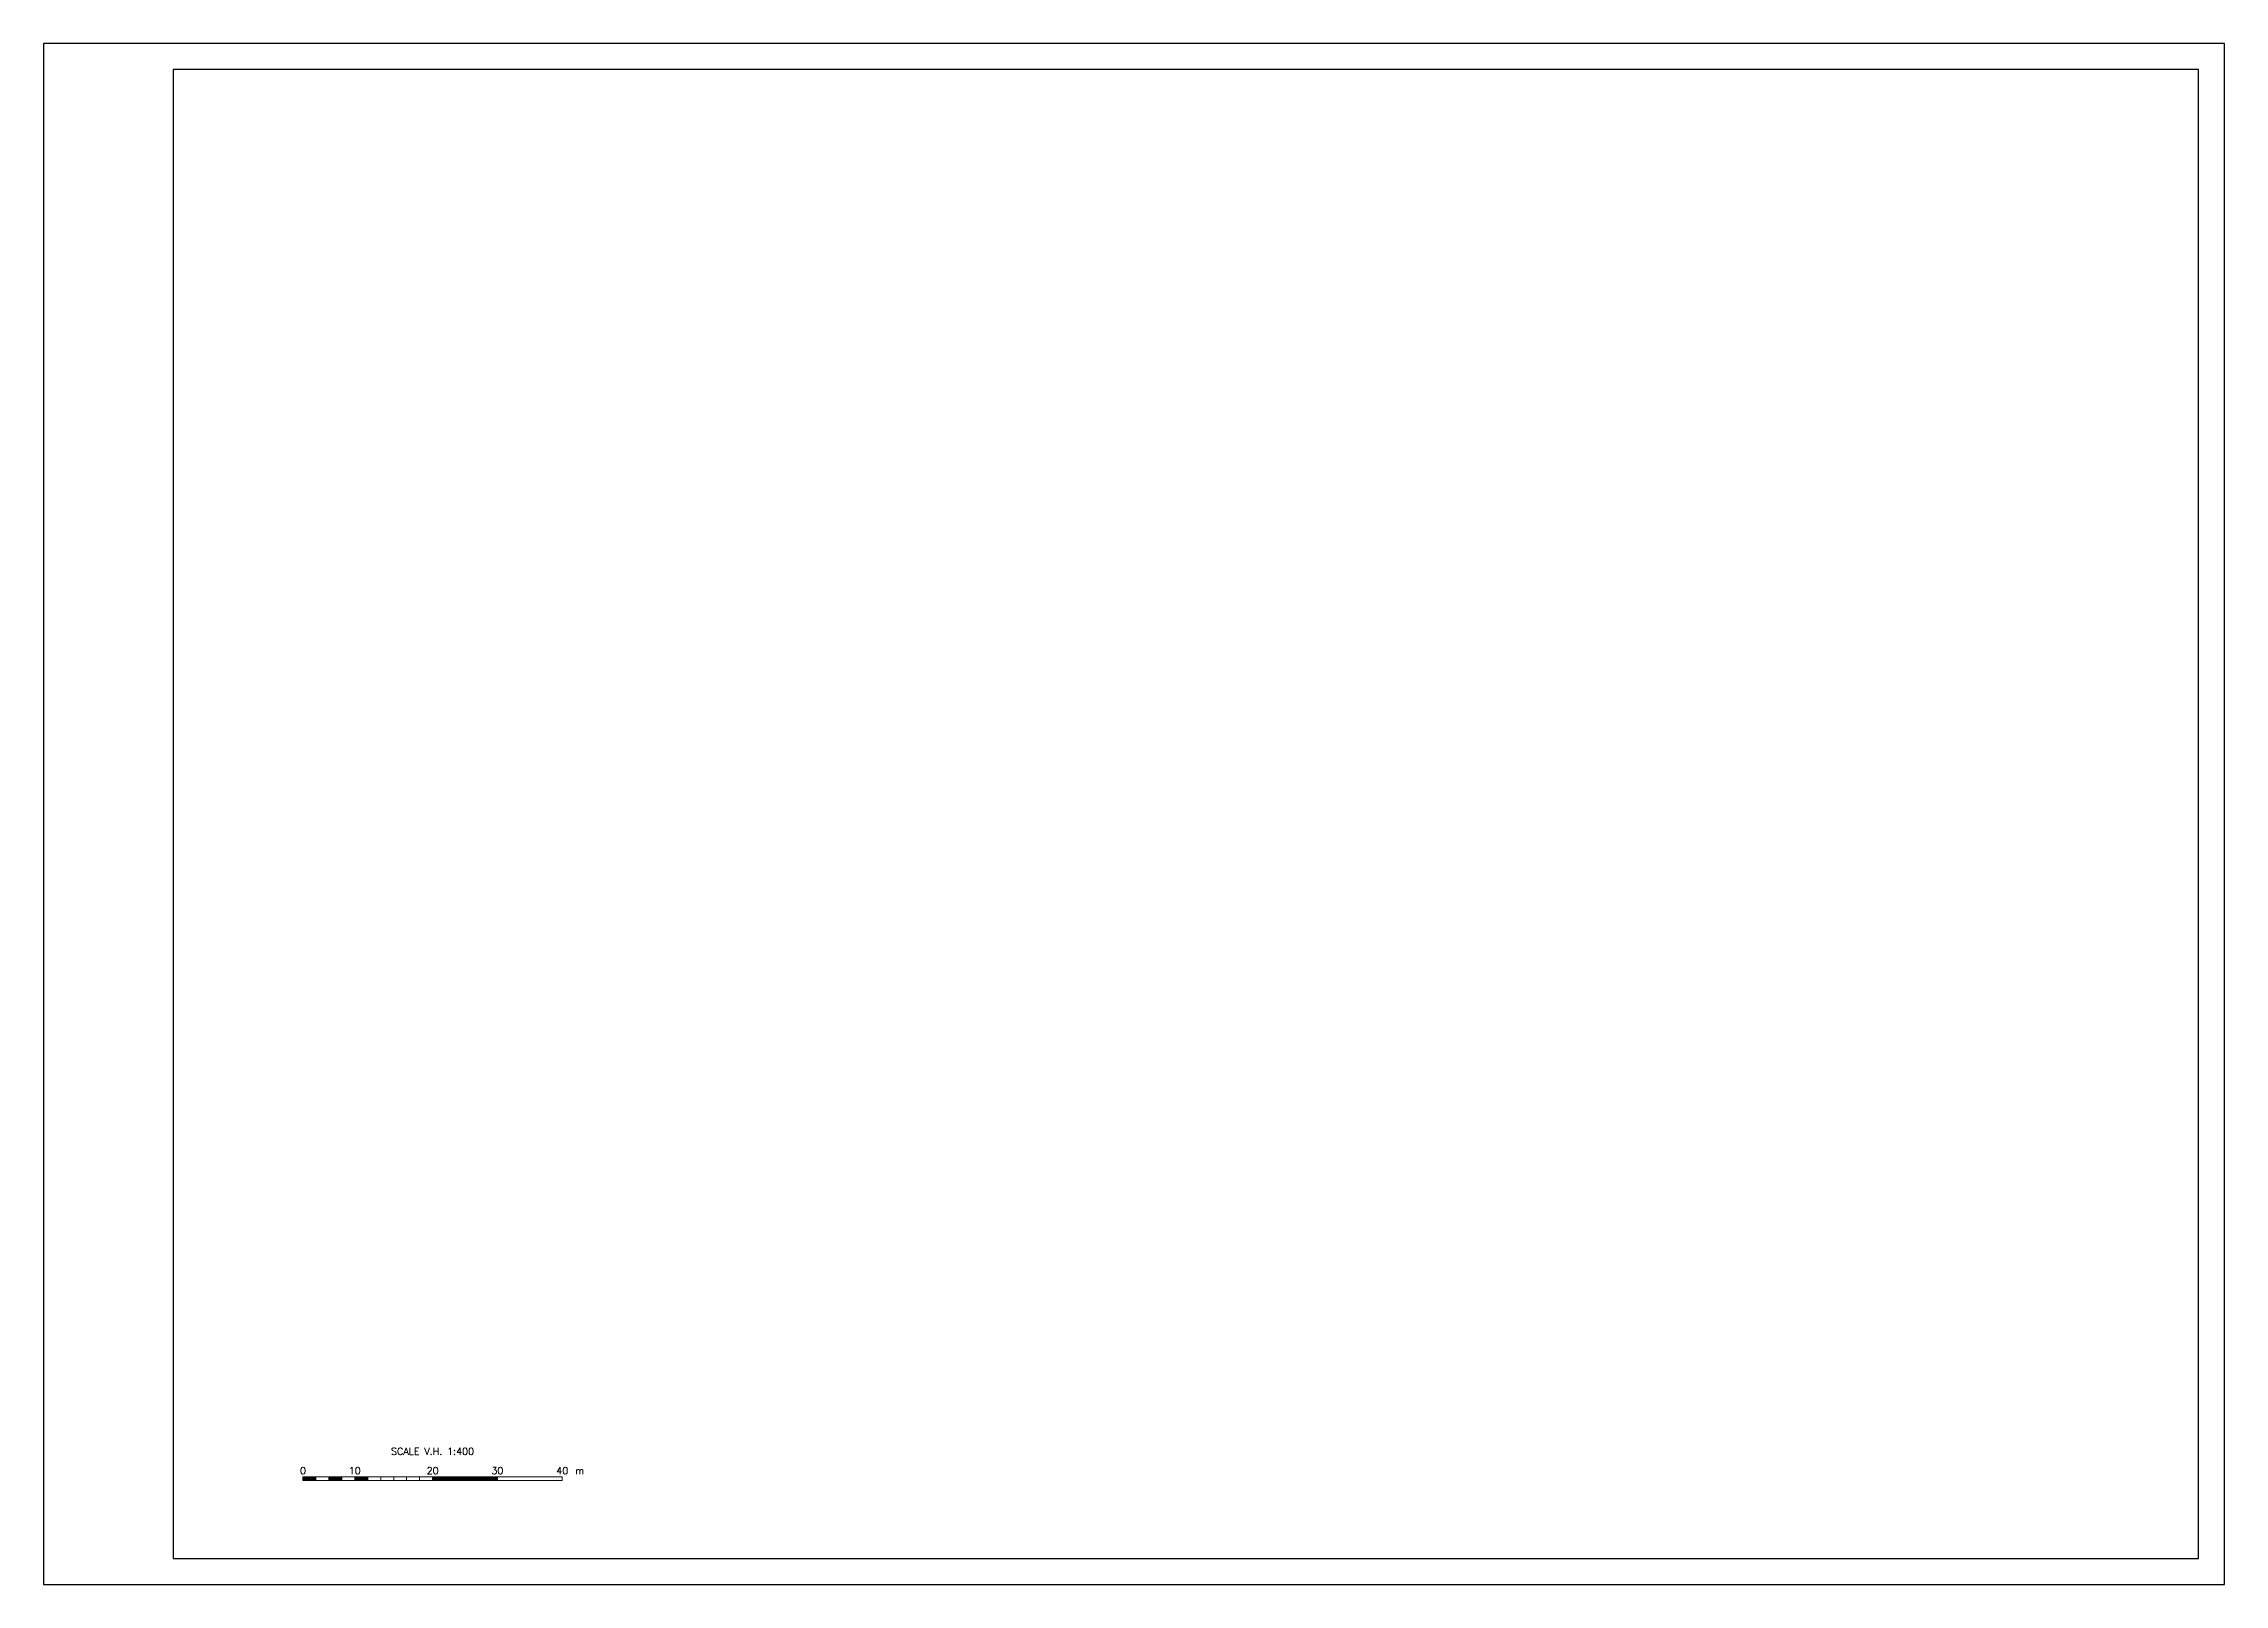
# Model space of a CAD drawing. Header units: metres. Extents: x -20 to 316, y -4 to 234.
import ezdxf
from ezdxf.enums import TextEntityAlignment as Align

# ---------------------------------------------------------------- set-up
doc = ezdxf.new("R2010")
doc.units = ezdxf.units.M
doc.header["$MEASUREMENT"] = 0
doc.layers.get('0').update_dxf_attribs({"linetype": 'CONTINUOUS'})
doc.styles.get("Standard").update_dxf_attribs({"font": 'simplex'})

# ---------------------------------------------------------------- blocks, each defined once
blk = doc.blocks.new('*X3')
at = {"color": 0}
for p, q in [((20000, 6250), (25000, 6250)), ((20000, 6200), (25000, 6200)), ((20000, 6150), (25000, 6150)), ((20000, 6100), (25000, 6100)), ((20000, 6050), (25000, 6050))]:
    blk.add_line(p, q, dxfattribs=at)
blk = doc.blocks.new('*X2')
at = {"color": 0}
for p, q in [((14000, 6250), (15000, 6250)), ((14000, 6200), (15000, 6200)), ((14000, 6150), (15000, 6150)), ((14000, 6100), (15000, 6100)), ((14000, 6050), (15000, 6050))]:
    blk.add_line(p, q, dxfattribs=at)
blk = doc.blocks.new('*X0')
at = {"color": 0}
for p, q in [((10000, 6250), (11000, 6250)), ((10000, 6200), (11000, 6200)), ((10000, 6150), (11000, 6150)), ((10000, 6100), (11000, 6100)), ((10000, 6050), (11000, 6050))]:
    blk.add_line(p, q, dxfattribs=at)
blk = doc.blocks.new('*X1')
at = {"color": 0}
for p, q in [((12000, 6250), (13000, 6250)), ((12000, 6200), (13000, 6200)), ((12000, 6150), (13000, 6150)), ((12000, 6100), (13000, 6100)), ((12000, 6050), (13000, 6050))]:
    blk.add_line(p, q, dxfattribs=at)

msp = doc.modelspace()

# ---------------------------------------------------------------- linework, layer by layer
at = {"color": 2}
msp.add_lwpolyline([(-20, -4), (316.4, -4), (316.4, 233.6), (-20, 233.6)], close=True, dxfattribs=at)
at = {"color": 6}
msp.add_lwpolyline([(0, 0), (312.4, 0), (312.4, 229.6), (0, 229.6)], close=True, dxfattribs=at)
at = {"color": 3, "lineweight": 0}
for points in [[(20, 12), (22, 12), (22, 12.6), (20, 12.6)], [(22, 12), (24, 12), (24, 12.6), (22, 12.6)], [(24, 12), (26, 12), (26, 12.6), (24, 12.6)], [(26, 12), (28, 12), (28, 12.6), (26, 12.6)], [(28, 12), (30, 12), (30, 12.6), (28, 12.6)], [(30, 12), (32, 12), (32, 12.6), (30, 12.6)], [(32, 12), (34, 12), (34, 12.6), (32, 12.6)], [(34, 12), (36, 12), (36, 12.6), (34, 12.6)], [(36, 12), (38, 12), (38, 12.6), (36, 12.6)], [(38, 12), (40, 12), (40, 12.6), (38, 12.6)], [(40, 12), (50, 12), (50, 12.6), (40, 12.6)], [(50, 12), (60, 12), (60, 12.6), (50, 12.6)]]:
    msp.add_lwpolyline(points, close=True, dxfattribs=at)

# ---------------------------------------------------------------- block references
at = {"color": 1, "lineweight": 0, "xscale": 0.002, "yscale": 0.002, "zscale": 0.002}
for name in ['*X0', '*X1', '*X2', '*X3']:
    msp.add_blockref(name, (0, 0), dxfattribs=at)

# ---------------------------------------------------------------- texts
at = {"color": 3}
for s, p in [('SCALE V.H. 1:400', (40, 16)), ('0', (20, 13)), ('10', (28, 13)), ('20', (40, 13)), ('30', (50, 13)), ('40', (60, 13))]:
    msp.add_text(s, height=1.08, dxfattribs=at).set_placement(p, align=Align.CENTER)
msp.add_text('m', height=1.08, dxfattribs=at).set_placement((62, 13))

doc.saveas('drawing.dxf')
